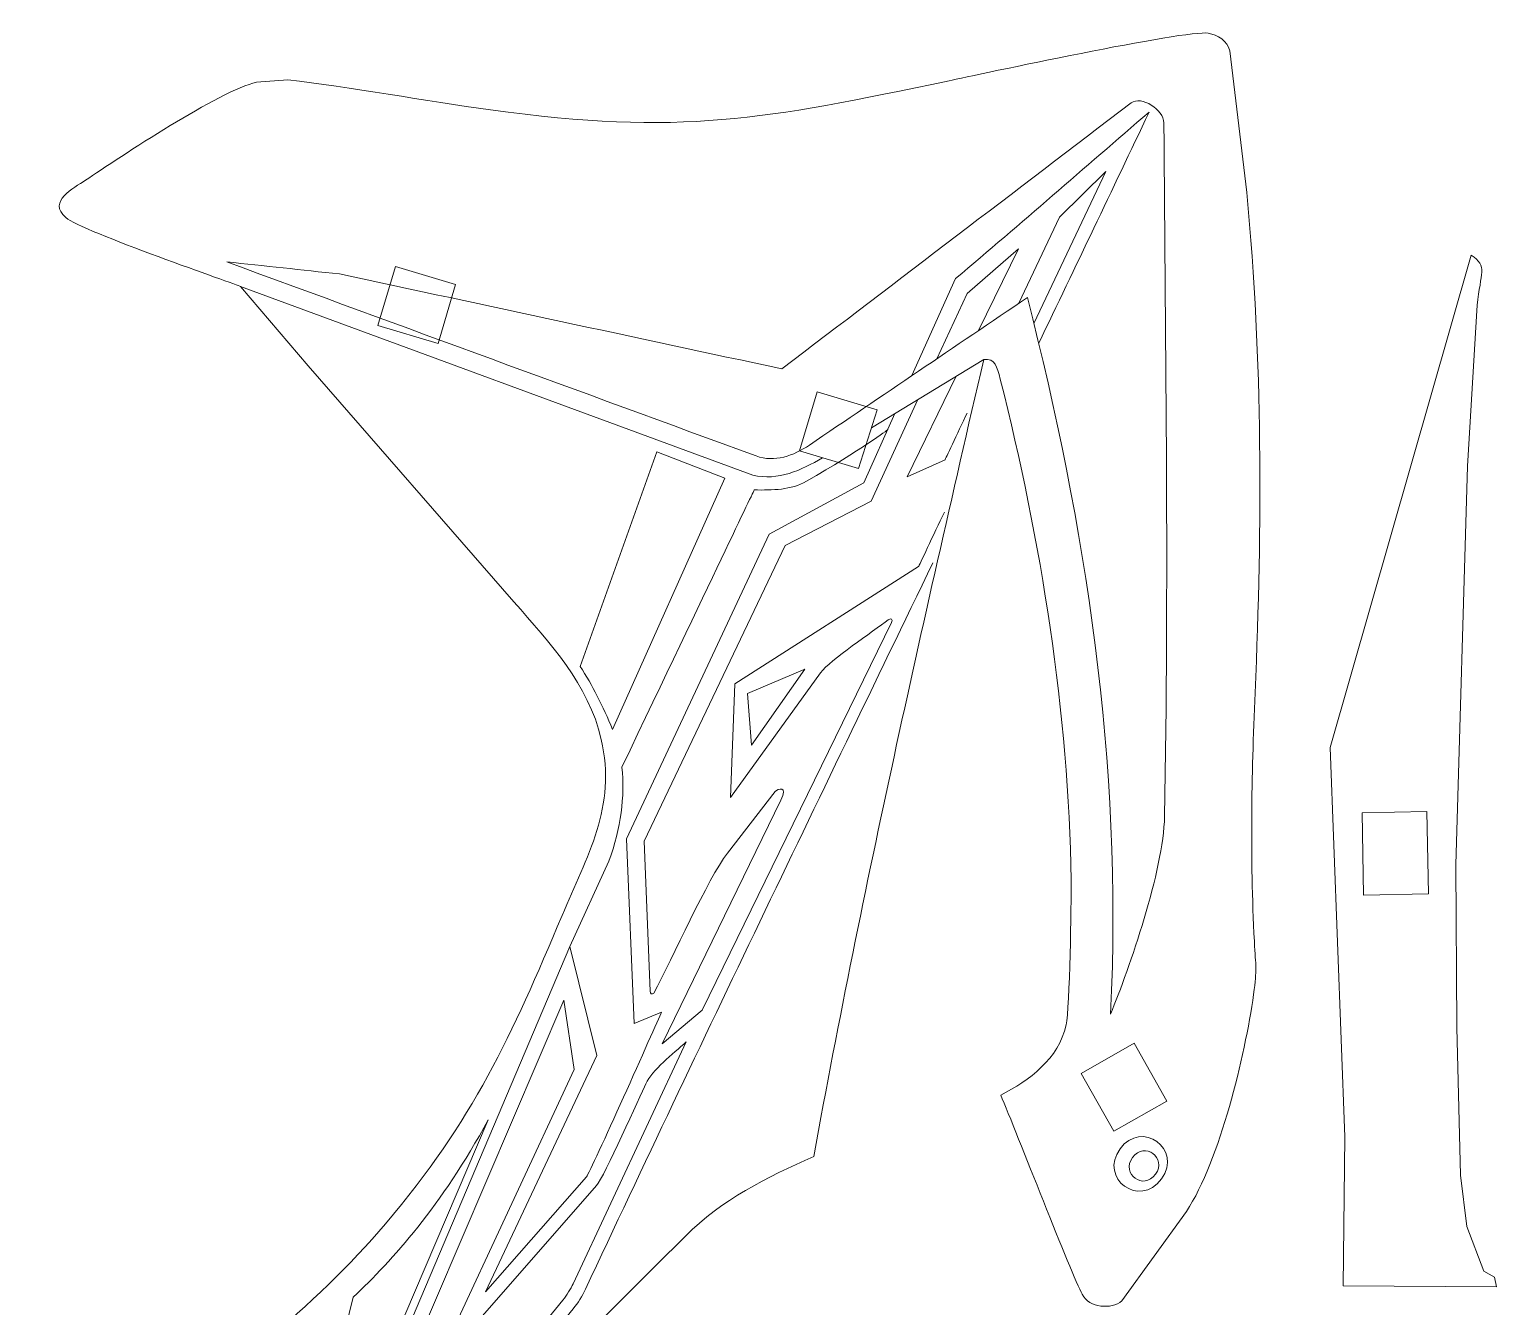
# Model space of a CAD drawing. Header units: centimetres. Extents: x -102 to 105, y -22 to 7.
# Drawn here: x -101.73 to -94.58, y -9.2 to -2.97 of the extents above; entities that cross this region are included whole.
import ezdxf

# ---------------------------------------------------------------- set-up
doc = ezdxf.new("R2010")
doc.units = ezdxf.units.CM
doc.header["$MEASUREMENT"] = 0
doc.layers.add('Camada 1', color=7, linetype='Continuous')

msp = doc.modelspace()

# ---------------------------------------------------------------- linework, layer by layer
at = {"layer": 'Camada 1', "color": 250, "lineweight": 9}
for points, knots in [([(-100.37172, -4.61363), (-100.37172, -4.61363), (-100.70231, -4.2269), (-100.70231, -4.2269), (-100.70231, -4.2269), (-100.71079, -4.22103), (-101.47783, -3.95808), (-101.55274, -3.89223), (-101.55274, -3.89223), (-101.64462, -3.81143), (-101.51446, -3.74926), (-101.45733, -3.71041), (-101.45733, -3.71041), (-101.29122, -3.59744), (-100.80002, -3.27265), (-100.62325, -3.23212), (-100.62325, -3.23212), (-100.62325, -3.23212), (-100.47028, -3.22135), (-100.47028, -3.22135), (-100.47028, -3.22135), (-100.17557, -3.25298), (-99.79132, -3.32598), (-99.48276, -3.36771), (-99.48276, -3.36771), (-98.55448, -3.49326), (-98.15279, -3.41544), (-97.24877, -3.22537), (-97.24877, -3.22537), (-97.11345, -3.19693), (-96.0871, -2.97497), (-95.98583, -2.99362), (-95.98583, -2.99362), (-95.94044, -3.00198), (-95.89058, -3.0316), (-95.88039, -3.07951), (-95.88039, -3.07951), (-95.88039, -3.07951), (-95.79784, -3.77015), (-95.79784, -3.77015), (-95.79784, -3.77015), (-95.71968, -4.60518), (-95.72189, -5.37189), (-95.75726, -6.20744), (-95.75726, -6.20744), (-95.775, -6.62669), (-95.78175, -6.99744), (-95.7608, -7.41787), (-95.7608, -7.41787), (-95.75429, -7.54885), (-95.74643, -7.54437), (-95.76476, -7.67627), (-95.76476, -7.67627), (-95.80658, -7.97706), (-95.92737, -8.48086), (-96.0918, -8.73414), (-96.0918, -8.73414), (-96.0918, -8.73414), (-96.40592, -9.16965), (-96.40592, -9.16965), (-96.40592, -9.16965), (-96.4581, -9.21182), (-96.56376, -9.20441), (-96.60001, -9.13684), (-96.60001, -9.13684), (-96.65108, -9.04164), (-96.91979, -8.3473), (-96.99679, -8.16656), (-96.99679, -8.16656), (-96.85747, -8.09435), (-96.71455, -7.99138), (-96.67834, -7.82502), (-96.67834, -7.82502), (-96.66016, -7.74145), (-96.65239, -7.23051), (-96.65378, -7.11966), (-96.65378, -7.11966), (-96.66398, -6.30741), (-96.80063, -5.46519), (-96.99921, -4.67859), (-96.99921, -4.67859), (-97.01458, -4.61763), (-97.02394, -4.57778), (-97.07977, -4.58324), (-97.07977, -4.58324), (-97.38816, -5.92036), (-97.6607, -7.11313), (-97.90829, -8.46579), (-97.90829, -8.46579), (-98.13643, -8.56728), (-98.35661, -8.67586), (-98.53346, -8.8532), (-98.53346, -8.8532), (-99.56827, -9.89104), (-100.62976, -10.92149), (-101.67915, -11.94415), (-101.67915, -11.94415), (-101.70545, -11.92321), (-101.73064, -11.9006), (-101.72394, -11.86119), (-101.72394, -11.86119), (-101.72394, -11.86119), (-101.17365, -9.98393), (-101.17365, -9.98393), (-101.17365, -9.98393), (-101.17102, -9.95447), (-101.21138, -9.9055), (-101.22856, -9.88391), (-101.22856, -9.88391), (-100.80679, -9.55999), (-100.33905, -9.19829), (-99.99462, -8.79345), (-99.99462, -8.79345), (-99.56769, -8.2916), (-99.37961, -7.87413), (-99.13481, -7.29257), (-99.13481, -7.29257), (-99.0128, -7.00278), (-98.86815, -6.76294), (-98.94352, -6.43391), (-98.94352, -6.43391), (-99.00541, -6.16371), (-99.19324, -5.96637), (-99.36904, -5.76359), (-99.36904, -5.76359), (-99.36904, -5.76359), (-100.37172, -4.61363), (-100.37172, -4.61363)], [0, 0, 0, 0, 0.030303, 0.030303, 0.030303, 0.030303, 0.0606061, 0.0606061, 0.0606061, 0.0606061, 0.0909091, 0.0909091, 0.0909091, 0.0909091, 0.1212121, 0.1212121, 0.1212121, 0.1212121, 0.1515152, 0.1515152, 0.1515152, 0.1515152, 0.1818182, 0.1818182, 0.1818182, 0.1818182, 0.2121212, 0.2121212, 0.2121212, 0.2121212, 0.2424242, 0.2424242, 0.2424242, 0.2424242, 0.2727273, 0.2727273, 0.2727273, 0.2727273, 0.3030303, 0.3030303, 0.3030303, 0.3030303, 0.3333333, 0.3333333, 0.3333333, 0.3333333, 0.3636364, 0.3636364, 0.3636364, 0.3636364, 0.3939394, 0.3939394, 0.3939394, 0.3939394, 0.4242424, 0.4242424, 0.4242424, 0.4242424, 0.4545455, 0.4545455, 0.4545455, 0.4545455, 0.4848485, 0.4848485, 0.4848485, 0.4848485, 0.5151515, 0.5151515, 0.5151515, 0.5151515, 0.5454545, 0.5454545, 0.5454545, 0.5454545, 0.5757576, 0.5757576, 0.5757576, 0.5757576, 0.6060606, 0.6060606, 0.6060606, 0.6060606, 0.6363636, 0.6363636, 0.6363636, 0.6363636, 0.6666667, 0.6666667, 0.6666667, 0.6666667, 0.6969697, 0.6969697, 0.6969697, 0.6969697, 0.7272727, 0.7272727, 0.7272727, 0.7272727, 0.7575758, 0.7575758, 0.7575758, 0.7575758, 0.7878788, 0.7878788, 0.7878788, 0.7878788, 0.8181818, 0.8181818, 0.8181818, 0.8181818, 0.8484848, 0.8484848, 0.8484848, 0.8484848, 0.8787879, 0.8787879, 0.8787879, 0.8787879, 0.9090909, 0.9090909, 0.9090909, 0.9090909, 0.9393939, 0.9393939, 0.9393939, 0.9393939, 1, 1, 1, 1]), ([(-95.39116, -6.47374), (-95.39116, -6.47374), (-94.70466, -4.07467), (-94.70466, -4.07467), (-94.70466, -4.07467), (-94.62023, -4.13071), (-94.65965, -4.15847), (-94.6745, -4.31876), (-94.6745, -4.31876), (-94.6745, -4.31876), (-94.72142, -5.10301), (-94.72142, -5.10301), (-94.72142, -5.10301), (-94.72142, -5.10301), (-94.77965, -7.04417), (-94.77965, -7.04417), (-94.77965, -7.04417), (-94.77965, -7.04417), (-94.77413, -7.83686), (-94.77413, -7.83686), (-94.77413, -7.83686), (-94.77413, -7.83686), (-94.75553, -8.55608), (-94.75553, -8.55608), (-94.75553, -8.55608), (-94.75553, -8.55608), (-94.72449, -8.80611), (-94.72449, -8.80611), (-94.72449, -8.80611), (-94.72449, -8.80611), (-94.64249, -9.02429), (-94.64249, -9.02429), (-94.64249, -9.02429), (-94.64249, -9.02429), (-94.58999, -9.0533), (-94.58999, -9.0533), (-94.58999, -9.0533), (-94.58999, -9.0533), (-94.57996, -9.10051), (-94.57996, -9.10051), (-94.57996, -9.10051), (-94.57996, -9.10051), (-95.32806, -9.09592), (-95.32806, -9.09592), (-95.32806, -9.09592), (-95.32806, -9.09592), (-95.31957, -8.37046), (-95.31957, -8.37046), (-95.31957, -8.37046), (-95.31957, -8.37046), (-95.39116, -6.47374), (-95.39116, -6.47374)], [0, 0, 0, 0, 0.0714286, 0.0714286, 0.0714286, 0.0714286, 0.1428571, 0.1428571, 0.1428571, 0.1428571, 0.2142857, 0.2142857, 0.2142857, 0.2142857, 0.2857143, 0.2857143, 0.2857143, 0.2857143, 0.3571429, 0.3571429, 0.3571429, 0.3571429, 0.4285714, 0.4285714, 0.4285714, 0.4285714, 0.5, 0.5, 0.5, 0.5, 0.5714286, 0.5714286, 0.5714286, 0.5714286, 0.6428571, 0.6428571, 0.6428571, 0.6428571, 0.7142857, 0.7142857, 0.7142857, 0.7142857, 0.7857143, 0.7857143, 0.7857143, 0.7857143, 0.8571429, 0.8571429, 0.8571429, 0.8571429, 1, 1, 1, 1]), ([(-99.94682, -4.13044), (-99.94682, -4.13044), (-100.03222, -4.41782), (-100.03222, -4.41782), (-100.03222, -4.41782), (-100.03222, -4.41782), (-99.73879, -4.5055), (-99.73879, -4.5055), (-99.73879, -4.5055), (-99.73879, -4.5055), (-99.65325, -4.21767), (-99.65325, -4.21767), (-99.65325, -4.21767), (-99.65325, -4.21767), (-99.94682, -4.13044), (-99.94682, -4.13044)], [0, 0, 0, 0, 0.2, 0.2, 0.2, 0.2, 0.4, 0.4, 0.4, 0.4, 0.6, 0.6, 0.6, 0.6, 1, 1, 1, 1]), ([(-97.89187, -4.74109), (-97.89187, -4.74109), (-97.97738, -5.02894), (-97.97738, -5.02894), (-97.97738, -5.02894), (-97.97738, -5.02894), (-97.68999, -5.11434), (-97.68999, -5.11434), (-97.68999, -5.11434), (-97.68999, -5.11434), (-97.59829, -4.82833), (-97.59829, -4.82833), (-97.59829, -4.82833), (-97.59829, -4.82833), (-97.89187, -4.74109), (-97.89187, -4.74109)], [0, 0, 0, 0, 0.2, 0.2, 0.2, 0.2, 0.4, 0.4, 0.4, 0.4, 0.6, 0.6, 0.6, 0.6, 1, 1, 1, 1]), ([(-94.9197, -6.78571), (-94.9197, -6.78571), (-95.23585, -6.79109), (-95.23585, -6.79109), (-95.23585, -6.79109), (-95.23585, -6.79109), (-95.229, -7.19215), (-95.229, -7.19215), (-95.229, -7.19215), (-95.229, -7.19215), (-94.91285, -7.18675), (-94.91285, -7.18675), (-94.91285, -7.18675), (-94.91285, -7.18675), (-94.9197, -6.78571), (-94.9197, -6.78571)], [0, 0, 0, 0, 0.2, 0.2, 0.2, 0.2, 0.4, 0.4, 0.4, 0.4, 0.6, 0.6, 0.6, 0.6, 1, 1, 1, 1]), ([(-96.60536, -8.06109), (-96.60536, -8.06109), (-96.34631, -7.91417), (-96.34631, -7.91417), (-96.34631, -7.91417), (-96.34631, -7.91417), (-96.18658, -8.19583), (-96.18658, -8.19583), (-96.18658, -8.19583), (-96.18658, -8.19583), (-96.44569, -8.34278), (-96.44569, -8.34278), (-96.44569, -8.34278), (-96.44569, -8.34278), (-96.60536, -8.06109), (-96.60536, -8.06109)], [0, 0, 0, 0, 0.2, 0.2, 0.2, 0.2, 0.4, 0.4, 0.4, 0.4, 0.6, 0.6, 0.6, 0.6, 1, 1, 1, 1])]:
    msp.add_open_spline(points, degree=3, knots=knots, dxfattribs=at)
at = {"layer": 'Camada 1', "color": 140, "lineweight": 9}
for points, knots in [([(-100.76865, -4.10778), (-99.90864, -4.42295), (-99.04863, -4.73809), (-98.18859, -5.05325), (-98.18859, -5.05325), (-98.09948, -5.08592), (-98.00597, -5.05193), (-97.92936, -5.00012), (-97.92936, -5.00012), (-97.5751, -4.76044), (-97.22082, -4.52076), (-96.86656, -4.28108), (-96.86656, -4.28108), (-96.58659, -5.38536), (-96.40136, -6.52841), (-96.46111, -7.77165), (-96.46111, -7.77165), (-96.37027, -7.55024), (-96.20331, -7.07359), (-96.19837, -6.80918), (-96.19837, -6.80918), (-96.17729, -5.68313), (-96.19344, -4.55592), (-96.20179, -3.43045), (-96.20179, -3.43045), (-96.20226, -3.36698), (-96.31096, -3.29491), (-96.36179, -3.33362), (-96.36179, -3.33362), (-96.92888, -3.76539), (-97.49595, -4.19716), (-98.06304, -4.62892), (-98.06304, -4.62892), (-98.78183, -4.47474), (-99.50062, -4.32055), (-100.21943, -4.16638), (-100.21943, -4.16638), (-100.4025, -4.14683), (-100.58558, -4.12731), (-100.76865, -4.10778)], [0, 0, 0, 0, 0.0909091, 0.0909091, 0.0909091, 0.0909091, 0.1818182, 0.1818182, 0.1818182, 0.1818182, 0.2727273, 0.2727273, 0.2727273, 0.2727273, 0.3636364, 0.3636364, 0.3636364, 0.3636364, 0.4545455, 0.4545455, 0.4545455, 0.4545455, 0.5454545, 0.5454545, 0.5454545, 0.5454545, 0.6363636, 0.6363636, 0.6363636, 0.6363636, 0.7272727, 0.7272727, 0.7272727, 0.7272727, 0.8181818, 0.8181818, 0.8181818, 0.8181818, 1, 1, 1, 1]), ([(-97.42924, -4.66176), (-97.42924, -4.66176), (-97.21702, -4.18874), (-97.21702, -4.18874), (-97.21702, -4.18874), (-96.89674, -3.92009), (-96.59026, -3.65081), (-96.27387, -3.37822), (-96.27387, -3.37822), (-96.45382, -3.75755), (-96.63296, -4.13197), (-96.81159, -4.50366)], [0, 0, 0, 0, 0.25, 0.25, 0.25, 0.25, 0.5, 0.5, 0.5, 0.5, 1, 1, 1, 1]), ([(-96.90847, -4.30943), (-96.90847, -4.30943), (-96.71059, -3.8896), (-96.71059, -3.8896), (-96.71059, -3.8896), (-96.71059, -3.8896), (-96.48418, -3.66822), (-96.48418, -3.66822), (-96.48418, -3.66822), (-96.48418, -3.66822), (-96.835, -4.40742), (-96.835, -4.40742)], [0, 0, 0, 0, 0.25, 0.25, 0.25, 0.25, 0.5, 0.5, 0.5, 0.5, 1, 1, 1, 1]), ([(-97.30828, -4.57993), (-97.30828, -4.57993), (-97.16083, -4.26138), (-97.16083, -4.26138), (-97.16083, -4.26138), (-97.16083, -4.26138), (-96.91068, -4.04473), (-96.91068, -4.04473), (-96.91068, -4.04473), (-96.91068, -4.04473), (-97.10485, -4.4423), (-97.10485, -4.4423)], [0, 0, 0, 0, 0.25, 0.25, 0.25, 0.25, 0.5, 0.5, 0.5, 0.5, 1, 1, 1, 1]), ([(-97.86555, -5.06217), (-97.97011, -5.12299), (-98.08084, -5.17602), (-98.20478, -5.14627), (-98.20478, -5.14627), (-98.20478, -5.14627), (-100.70231, -4.2269), (-100.70231, -4.2269)], [0, 0, 0, 0, 0.3333333, 0.3333333, 0.3333333, 0.3333333, 1, 1, 1, 1]), ([(-97.2135, -4.66475), (-97.2135, -4.66475), (-97.45285, -5.15484), (-97.45285, -5.15484), (-97.45285, -5.15484), (-97.45285, -5.15484), (-97.26788, -5.07196), (-97.26788, -5.07196), (-97.26788, -5.07196), (-97.26788, -5.07196), (-97.2071, -4.94298), (-97.16058, -4.84434)], [0, 0, 0, 0, 0.25, 0.25, 0.25, 0.25, 0.5, 0.5, 0.5, 0.5, 1, 1, 1, 1]), ([(-97.27114, -5.32649), (-97.32219, -5.43403), (-97.39691, -5.59152), (-97.39691, -5.59152), (-97.39691, -5.59152), (-97.39691, -5.59152), (-98.29178, -6.1629), (-98.29178, -6.1629), (-98.29178, -6.1629), (-98.29178, -6.1629), (-98.31436, -6.71631), (-98.31436, -6.71631), (-98.31436, -6.71631), (-98.31436, -6.71631), (-97.87489, -6.10975), (-97.87489, -6.10975), (-97.87489, -6.10975), (-97.82847, -6.04628), (-97.61965, -5.90887), (-97.54458, -5.85135), (-97.54458, -5.85135), (-97.52935, -5.83925), (-97.52149, -5.84876), (-97.52948, -5.86522), (-97.52948, -5.86522), (-97.52948, -5.86522), (-98.45101, -7.75248), (-98.45101, -7.75248), (-98.45101, -7.75248), (-98.45101, -7.75248), (-98.6475, -7.9164), (-98.6475, -7.9164), (-98.6475, -7.9164), (-98.6475, -7.9164), (-98.06903, -6.73038), (-98.06903, -6.73038), (-98.06903, -6.73038), (-98.0315, -6.65915), (-98.08226, -6.6734), (-98.09599, -6.68825), (-98.09599, -6.68825), (-98.09599, -6.68825), (-98.32896, -6.98732), (-98.32896, -6.98732), (-98.32896, -6.98732), (-98.42449, -7.11435), (-98.59729, -7.50008), (-98.68758, -7.66962), (-98.68758, -7.66962), (-98.69713, -7.67805), (-98.70486, -7.67245), (-98.70476, -7.66116), (-98.70476, -7.66116), (-98.70476, -7.66116), (-98.73493, -6.93004), (-98.73493, -6.93004), (-98.73493, -6.93004), (-98.73493, -6.93004), (-98.04795, -5.49012), (-98.04795, -5.49012), (-98.04795, -5.49012), (-98.04795, -5.49012), (-97.62893, -5.27268), (-97.62893, -5.27268), (-97.62893, -5.27268), (-97.62893, -5.27268), (-97.40022, -4.77855), (-97.40022, -4.77855)], [0, 0, 0, 0, 0.0555556, 0.0555556, 0.0555556, 0.0555556, 0.1111111, 0.1111111, 0.1111111, 0.1111111, 0.1666667, 0.1666667, 0.1666667, 0.1666667, 0.2222222, 0.2222222, 0.2222222, 0.2222222, 0.2777778, 0.2777778, 0.2777778, 0.2777778, 0.3333333, 0.3333333, 0.3333333, 0.3333333, 0.3888889, 0.3888889, 0.3888889, 0.3888889, 0.4444444, 0.4444444, 0.4444444, 0.4444444, 0.5, 0.5, 0.5, 0.5, 0.5555556, 0.5555556, 0.5555556, 0.5555556, 0.6111111, 0.6111111, 0.6111111, 0.6111111, 0.6666667, 0.6666667, 0.6666667, 0.6666667, 0.7222222, 0.7222222, 0.7222222, 0.7222222, 0.7777778, 0.7777778, 0.7777778, 0.7777778, 0.8333333, 0.8333333, 0.8333333, 0.8333333, 0.8888889, 0.8888889, 0.8888889, 0.8888889, 1, 1, 1, 1]), ([(-97.32721, -5.57306), (-97.88971, -6.73721), (-98.45052, -7.89463), (-99.02036, -9.11286), (-99.02036, -9.11286), (-99.03572, -9.14558), (-99.05718, -9.17961), (-99.08029, -9.20749), (-99.08029, -9.20749), (-99.08029, -9.20749), (-99.75891, -10.04037), (-99.75891, -10.04037), (-99.75891, -10.04037), (-99.8457, -10.12799), (-99.98596, -10.18377), (-100.10134, -10.247), (-100.10134, -10.247), (-100.12476, -10.2603), (-100.14871, -10.26486), (-100.17029, -10.26249), (-100.17029, -10.26249), (-100.11024, -10.1722), (-100.08812, -10.04835), (-100.17193, -9.97704), (-100.17193, -9.97704), (-100.17193, -9.97704), (-99.09677, -7.44217), (-99.09677, -7.44217), (-99.09677, -7.44217), (-99.09677, -7.44217), (-98.96522, -7.9732), (-98.96522, -7.9732), (-98.96522, -7.9732), (-98.96522, -7.9732), (-99.50725, -9.12465), (-99.50725, -9.12465), (-99.50725, -9.12465), (-99.50725, -9.12465), (-99.016, -8.56409), (-99.016, -8.56409), (-99.016, -8.56409), (-98.99284, -8.5376), (-98.67919, -7.82654), (-98.64937, -7.76278), (-98.64937, -7.76278), (-98.64937, -7.76278), (-98.78247, -7.81863), (-98.78247, -7.81863), (-98.78247, -7.81863), (-98.78247, -7.81863), (-98.82066, -6.91859), (-98.82066, -6.91859), (-98.82066, -6.91859), (-98.82066, -6.91859), (-98.12489, -5.43338), (-98.12489, -5.43338), (-98.12489, -5.43338), (-98.12489, -5.43338), (-97.66358, -5.18415), (-97.66358, -5.18415), (-97.66358, -5.18415), (-97.66358, -5.18415), (-97.51227, -4.84685), (-97.51227, -4.84685)], [0, 0, 0, 0, 0.0588235, 0.0588235, 0.0588235, 0.0588235, 0.1176471, 0.1176471, 0.1176471, 0.1176471, 0.1764706, 0.1764706, 0.1764706, 0.1764706, 0.2352941, 0.2352941, 0.2352941, 0.2352941, 0.2941176, 0.2941176, 0.2941176, 0.2941176, 0.3529412, 0.3529412, 0.3529412, 0.3529412, 0.4117647, 0.4117647, 0.4117647, 0.4117647, 0.4705882, 0.4705882, 0.4705882, 0.4705882, 0.5294118, 0.5294118, 0.5294118, 0.5294118, 0.5882353, 0.5882353, 0.5882353, 0.5882353, 0.6470588, 0.6470588, 0.6470588, 0.6470588, 0.7058824, 0.7058824, 0.7058824, 0.7058824, 0.7647059, 0.7647059, 0.7647059, 0.7647059, 0.8235294, 0.8235294, 0.8235294, 0.8235294, 0.8823529, 0.8823529, 0.8823529, 0.8823529, 1, 1, 1, 1]), ([(-99.09677, -7.44217), (-99.09677, -7.44217), (-98.90602, -7.02697), (-98.90602, -7.02697), (-98.90602, -7.02697), (-98.84873, -6.86483), (-98.82761, -6.71237), (-98.8426, -6.56944), (-98.8426, -6.56944), (-98.41288, -5.66883), (-98.19802, -5.21854), (-98.19802, -5.21854), (-98.19802, -5.21854), (-98.10919, -5.22021), (-98.01863, -5.21952), (-97.94375, -5.17667), (-97.94375, -5.17667), (-97.67233, -5.02137), (-97.54734, -4.92499), (-97.54734, -4.92499)], [0, 0, 0, 0, 0.1666667, 0.1666667, 0.1666667, 0.1666667, 0.3333333, 0.3333333, 0.3333333, 0.3333333, 0.5, 0.5, 0.5, 0.5, 0.6666667, 0.6666667, 0.6666667, 0.6666667, 1, 1, 1, 1]), ([(-98.88806, -6.38494), (-98.88806, -6.38494), (-98.34108, -5.16126), (-98.34108, -5.16126), (-98.34108, -5.16126), (-98.34108, -5.16126), (-98.67329, -5.03355), (-98.67329, -5.03355), (-98.67329, -5.03355), (-98.67329, -5.03355), (-99.04635, -6.07861), (-99.04635, -6.07861), (-99.04635, -6.07861), (-98.98694, -6.16825), (-98.93568, -6.27319), (-98.88806, -6.38494)], [0, 0, 0, 0, 0.2, 0.2, 0.2, 0.2, 0.4, 0.4, 0.4, 0.4, 0.6, 0.6, 0.6, 0.6, 1, 1, 1, 1]), ([(-97.95191, -6.09142), (-97.95191, -6.09142), (-98.21126, -6.46158), (-98.21126, -6.46158), (-98.21126, -6.46158), (-98.21126, -6.46158), (-98.23154, -6.21031), (-98.23154, -6.21031), (-98.23154, -6.21031), (-98.23154, -6.21031), (-97.95191, -6.09142), (-97.95191, -6.09142)], [0, 0, 0, 0, 0.25, 0.25, 0.25, 0.25, 0.5, 0.5, 0.5, 0.5, 1, 1, 1, 1]), ([(-99.07596, -8.04272), (-99.07596, -8.04272), (-99.12532, -7.70473), (-99.12532, -7.70473), (-99.12532, -7.70473), (-99.12532, -7.70473), (-100.12719, -10.04193), (-100.12719, -10.04193), (-100.12719, -10.04193), (-100.1118, -10.08484), (-100.11388, -10.13618), (-100.13236, -10.18834), (-100.13236, -10.18834), (-100.04225, -10.13924), (-99.8641, -10.06237), (-99.80895, -9.99736), (-99.80895, -9.99736), (-99.80895, -9.99736), (-99.13099, -9.16531), (-99.13099, -9.16531), (-99.13099, -9.16531), (-99.11072, -9.14093), (-99.09189, -9.10994), (-99.08037, -9.08539), (-99.08037, -9.08539), (-99.08037, -9.08539), (-98.52919, -7.90712), (-98.52919, -7.90712), (-98.52919, -7.90712), (-98.59443, -7.9669), (-98.69525, -8.04449), (-98.72665, -8.11159), (-98.72665, -8.11159), (-98.75315, -8.16826), (-98.93056, -8.56652), (-98.96666, -8.60787), (-98.96666, -8.60787), (-98.96666, -8.60787), (-99.63641, -9.37213), (-99.63641, -9.37213), (-99.63641, -9.37213), (-99.68337, -9.42319), (-99.71202, -9.41249), (-99.68361, -9.34693), (-99.68361, -9.34693), (-99.68361, -9.34693), (-99.07596, -8.04272), (-99.07596, -8.04272)], [0, 0, 0, 0, 0.0769231, 0.0769231, 0.0769231, 0.0769231, 0.1538462, 0.1538462, 0.1538462, 0.1538462, 0.2307692, 0.2307692, 0.2307692, 0.2307692, 0.3076923, 0.3076923, 0.3076923, 0.3076923, 0.3846154, 0.3846154, 0.3846154, 0.3846154, 0.4615385, 0.4615385, 0.4615385, 0.4615385, 0.5384615, 0.5384615, 0.5384615, 0.5384615, 0.6153846, 0.6153846, 0.6153846, 0.6153846, 0.6923077, 0.6923077, 0.6923077, 0.6923077, 0.7692308, 0.7692308, 0.7692308, 0.7692308, 0.8461538, 0.8461538, 0.8461538, 0.8461538, 1, 1, 1, 1]), ([(-100.34312, -9.928), (-100.34312, -9.928), (-100.15176, -9.1503), (-100.15176, -9.1503), (-100.15176, -9.1503), (-99.9604, -8.97038), (-99.72402, -8.70912), (-99.4945, -8.28707), (-99.4945, -8.28707), (-99.4945, -8.28707), (-100.20769, -9.95795), (-100.20769, -9.95795), (-100.20769, -9.95795), (-100.25044, -9.93888), (-100.29553, -9.92864), (-100.34312, -9.928)], [0, 0, 0, 0, 0.2, 0.2, 0.2, 0.2, 0.4, 0.4, 0.4, 0.4, 0.6, 0.6, 0.6, 0.6, 1, 1, 1, 1]), ([(-96.2136, -8.5754), (-96.10854, -8.43065), (-96.31033, -8.28348), (-96.41545, -8.42831), (-96.41545, -8.42831), (-96.52053, -8.57309), (-96.31869, -8.72017), (-96.2136, -8.5754)], [0, 0, 0, 0, 0.3333333, 0.3333333, 0.3333333, 0.3333333, 1, 1, 1, 1]), ([(-96.24251, -8.55243), (-96.18421, -8.47214), (-96.29618, -8.39054), (-96.35446, -8.47085), (-96.35446, -8.47085), (-96.41272, -8.55112), (-96.30073, -8.63274), (-96.24251, -8.55243)], [0, 0, 0, 0, 0.3333333, 0.3333333, 0.3333333, 0.3333333, 1, 1, 1, 1])]:
    msp.add_open_spline(points, degree=3, knots=knots, dxfattribs=at)
msp.add_open_spline([(-97.07977, -4.58324), (-97.07977, -4.58324), (-97.62655, -4.91651), (-97.62655, -4.91651)], degree=3, dxfattribs=at)

doc.saveas('drawing.dxf')
